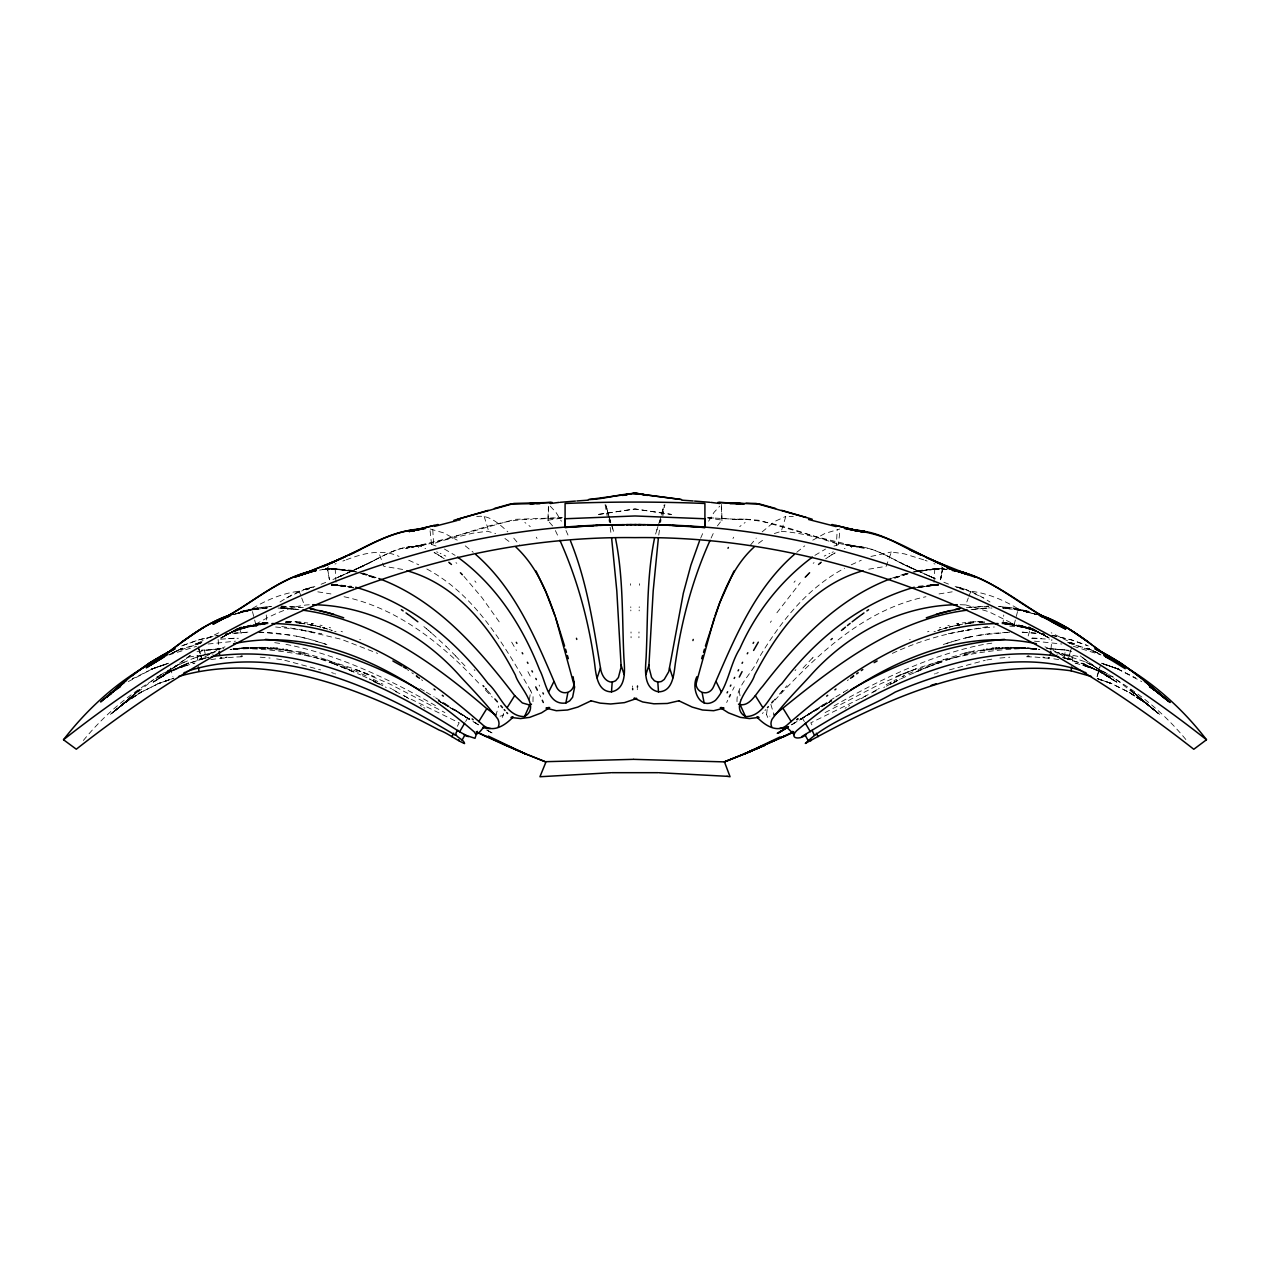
<?xml version="1.0" encoding="UTF-8"?>
<svg xmlns="http://www.w3.org/2000/svg" width="1270" height="1270" viewBox="0 0 1270 1270"><rect width="100%" height="100%" fill="white"/><g stroke="black" fill="none" stroke-linecap="round" stroke-linejoin="round"><path stroke-width="0.75" stroke-dasharray="5 3.75" d="M638.969 633.079L638.985 631.952M638.921 637.762L638.937 636.572M639.159 610.87L639.175 610.029M264.985 623.919L255.794 624.459L251.762 608.901C266.668 599.757 284.274 592.407 301.974 590.947M639.207 607.6L639.223 606.806M639.524 585.264L639.556 583.755M552.609 525.923L547.894 520.51L548.418 506.397M548.037 520.843L548.672 507.063M637.302 689.689L637.365 688.467M833.93 546.052L836.343 545.497L837.216 529.749L839.74 529.019M934.006 582.39L934.831 568.547M436.07 546.052L431.562 544.37L441.547 540.829L472.361 533.289L487.331 531.225L495.649 533.527M1001.792 623.713L1003.014 623.792L1003.744 614.997M1050.957 649.335L1051.878 639.477M836.343 545.497L838.454 544.497L839.899 530.749M1072.261 661.178L1072.928 655.399L1060.212 654.193M658.749 535.099L659.844 527.367M529.368 699.643L530.765 690.832C503.523 644.287 475.012 594.058 425.386 568.23M660.591 522.557L660.971 520.255M940.689 578.866L941.26 575.659M662.781 516.223L664.908 504.619M940.53 579.787L942.8 567.896L941.181 566.737M661.956 514.556L664.131 504.92M942.8 567.896L940.483 579.549L942.673 568.103L915.368 570.897M1005.014 623.919L1014.206 624.459L1018.238 608.901C1003.348 599.773 985.726 592.407 968.026 590.947M1064.054 657.542L1065.562 650.161L1072.975 651.732M661.749 514.175L663.639 506.714L661.654 513.985M500.11 716.201L502.952 715.439L503.714 712.692M532.987 701.691L533.067 696.309L530.765 690.832M1097.153 676.338L1099.709 667.607M655.606 534.083L661.194 515.922M1070.515 651.113L1068.324 658.733L1065.244 658.257M1071.801 646.763L1068.324 658.733L1053.068 650.367M495.697 715.978L498.65 706.025M659.273 522.319L660.67 517.62M1028.176 635.921L1030.303 628.809M1097.121 676.545L1100.646 664.702M774.351 533.527L781.304 531.32L785.812 516.398L793.306 516.604M656.812 529.987L657.955 526.51M923.703 559.816L904.43 553.863L891.397 552.005L886.19 566.293L867.346 569.436M960.136 604.711L965.708 604.917L968.312 597.948M968.962 596.217L970.915 590.994M659.479 522.51L660.971 519.239M700.627 538.226L704.009 530.495M502.253 717.455L503.571 714.359M767.159 709.501L766.54 714.661L769.89 716.201M711.089 538.083L714.613 530.59M726.662 702.5L727.726 700.262M732.631 690.197L734.266 686.895M255.715 624.253C272.177 614.712 290.56 605.774 309.864 604.711M457.359 726.281L459.184 722.82L393.954 690.785M708.612 521.224L714.01 512.381L719.772 506.143M732.981 538.512L733.711 537.194M717.391 525.923L721.852 520.081L707.819 518.033M737.013 701.691C736.171 685.181 752.856 673.084 758.587 658.543C779.939 622.57 806.926 588.073 844.613 568.23M465.645 721.535L467.662 718.121L438.214 700.532L470.535 720.106M770.414 622.395L771.334 620.998M776.891 612.791L800.338 582.66M750.491 545.084L756.253 538.115M83.36 740.489C103.076 716.264 127.175 695.563 154.051 679.625M795.179 580.961L794.02 582.374M762.397 713.518L763.254 712.533M764.953 710.581L765.794 709.597M774.271 699.913L775.129 698.96M779.351 694.182L786.956 685.657M781.891 691.324L782.733 690.372M795.036 670.623L795.893 669.671M803.005 668.068L812.308 658.13M812.292 658.146L813.149 657.225M774.795 700.262C816.515 655.209 863.6 609.6 925.957 596.725M548.005 520.208L562.181 518.033M762.127 531.908L774.668 521.478L785.812 516.398M1018.238 608.901L1001.522 607.806M139.478 689.8L121.872 704.945L153.892 679.26M134.699 694.198L118.745 707.581L139.843 689.531M739.743 526.637L741.061 525.526M137.858 691.213L116.888 709.136L134.414 694.468M122.19 704.691L136.414 692.579L120.428 706.152M118.459 707.819L136.096 692.88M796.766 552.291L804.736 545.862M111.696 713.343L133.096 695.706M132.826 695.96L114.014 711.502L130.08 698.436M115.697 710.12L131.62 697.055L117.157 708.898M114.014 711.502L131.318 697.341M112.712 712.549L128.588 699.738L111.49 713.518L129.905 698.595M110.379 714.375L127.365 700.77L123.428 703.707L141.478 691.975L140.652 692.467L159.29 683.165L140.78 692.388L123.571 703.612L141.637 691.88L124.428 703.04L127.571 700.595L112.935 712.375L128.81 699.548M111.49 713.518L127.365 700.77M186.626 658.304L189.802 655.812M190.484 655.288L153.464 681.99L174.434 669.052L155.797 680.529L169.799 671.719L186.722 663.765L155.702 678.593M758.46 543.322L765.08 538.464M185.547 659.146L155.384 680.799L174.022 669.306L153.067 682.228M744.156 523.208L745.141 522.494M813.197 563.308L814.038 562.673M847.36 680.561L848.423 679.767M825.675 558.848L829.374 556.308M814.896 555.355L825.579 549.037M800.417 719.487L831.787 700.532L800.322 719.36L824.992 703.532M128.254 681.593L152.686 668.782M829.374 556.323L831.548 554.942M800.322 719.296L834.263 697.833M812.784 540.163L824.897 533.479L837.216 529.749M800.275 719.455L814.689 710.359L799.83 719.741M280.035 601.996C290.671 595.027 302.339 589.137 314.881 586.597M793.893 723.376L797.02 721.439M791.528 724.884L796.528 721.836L791.702 724.71M845.137 708.231L846.28 707.533M156.702 677.212L158.115 676.354M286.607 597.916L304.498 589.423L312.118 587.169M848.55 706.152L849.693 705.453M831.929 554.72C830.231 555.673 839.549 550.402 832.66 554.292M835.819 696.897L843.709 692.182M799.465 720.106L831.263 700.929L818.372 708.485M159.814 675.354L175.085 666.306L193.627 658.225M157.004 676.973L184.356 661.924M133.81 678.037L132.429 678.847L153.527 668.306L152.162 668.988L166.259 664.067M233.49 630.777L237.649 628.332M843.582 692.229L849.963 688.499M826.484 703.723L830.548 701.357M861.203 698.627L863.521 697.293M225.441 635.444L229.425 633.143L224.742 635.825L234.505 630.539M864.679 696.627L865.838 695.96M224.107 636.254L220.853 638.032L223.456 636.572M226.695 634.746L221.536 637.651L226.219 635.079M872.839 691.975L877.522 689.372M834.025 705.898C878.538 680.355 925.417 657.669 975.662 646.065M221.917 637.461L234.934 630.253L231.219 632.158M220.853 638.032L227.108 634.587M878.396 688.88L879.237 688.403M171.672 670.687L167.259 673.021L188.531 662.908L169.418 671.925L186.325 663.924L184.229 664.75L204.756 658.257M238.744 628.253L241.332 626.84M236.125 629.666L240.998 627.015M230.965 632.46L235.633 629.936M824.214 556.101L825.944 555.181M883.761 687.483L884.65 686.991M825.087 712.581L881.126 683.53L915.845 668.941L895.715 676.704C939.768 658.336 987.33 648.16 1035.113 648.446M886.174 684.657L896.683 679.291M794.988 722.424L793.94 722.963M886.412 686.149L892.477 682.895M890.715 683.8L891.603 683.339M890.524 682.403L891.397 681.942M328.819 566.737L327.215 567.833L329.517 580.168M893.35 682.45L895.112 681.561M374.745 560.133L358.743 567.992C377.444 560.086 394.986 546.068 416.179 546.481M893.35 682.53L907.526 675.703M893.461 682.482L896.985 680.72L895.985 681.117M364.458 565.166L354.314 570.008C376.158 561.022 396.573 544.306 421.481 546.306L408.13 547.005L425.132 544.528L405.717 548.402L419.306 545.481M899.509 679.386L900.414 678.942M172.196 653.034L182.578 648.208L172.387 652.907M851.233 564.817L861.282 560.229M909.542 639.778L910.241 639.445M368.84 563.039L353.314 570.452L327.485 568.182L329.47 579.787M169.132 654.574L181.166 648.859L177.689 650.224L200.358 643.239M903.78 675.894L902.002 676.735L915.432 670.639M172.307 652.891L202.374 642.493M876.046 690.785L810.816 722.82L812.641 726.281M216.932 650.367L201.66 658.654L204.438 658.336M358.902 567.801L340.328 576.262M828.993 553.704L829.866 553.307M892.365 653.383C924.354 638.365 959.104 629.412 994.362 626.999M347.996 572.833L353.409 570.357M341.884 575.548L336.613 577.913L345.313 574.024M343.646 574.754L363.474 565.626L353.314 570.452L354.632 570.897M332.93 579.533L341.709 575.628L336.439 577.913M227.87 633.936L248.38 626.443L264.351 623.824L248.38 626.443L232.902 631.269L258.699 624.491L239.554 629.031L228.235 633.635M909.368 674.894L929.322 666.464M227.965 633.857L236.188 630.222M219.567 649.16L220.916 648.573M916.527 671.56L918.369 670.782M914.765 672.481L923.83 668.496M224.679 635.317L243.03 627.682L231.521 632.301M918.178 669.465L943.277 659.781M919.258 670.401L921.083 669.623M222.266 647.986L225.028 646.827M890.476 684.26L895.54 682.133M234.061 631.428L242.411 627.936L238.951 629.253L257.619 624.586L238.951 629.253M921.067 669.623L922.004 669.242M832.072 552.371L833.39 551.863M923.814 668.496L940.641 662.003M321.088 584.264L326.136 582.231M183.134 645.319L198.612 639.858L218.281 635.254M335.026 564.055L336.09 563.626M181.737 645.906L198.898 639.81L218.043 635.333M218.789 632.778L197.199 643.414L200.136 643.033M895.032 578.04L908.526 573.58M894.096 577.898L908.32 573.167M894.763 577.739L907.717 573.421M932.101 665.194L933.021 664.845M892.445 578.025L906.939 573.103M927.544 631.825L928.91 631.301M929.354 666.448L949.23 659.257M185.357 665.813L167.64 672.83L184.594 664.623L205.756 658.019M177.895 668.417L179.753 667.734M168.973 654.939L196.612 646.287M342.868 561.054L344.916 560.308M309.642 588.645L306.435 589.82L310.086 588.645M934.482 673.973L935.418 673.624M933.958 631.825L935.339 631.333M936.768 663.639L942.991 661.384M936.403 673.275L938.324 672.576M346.297 559.816C363.093 553.307 381.778 548.561 399.066 556.435M180.372 667.512L183.483 666.433M894.794 577.993L910.066 573.072M169.259 679.815L158.464 683.577L173.911 678.18L157.861 683.752L172.784 678.577M193.484 658.273L212.757 652.542L210.296 653.145M943.277 659.781L964.375 653.161M168.672 663.21L151.432 669.147L165.91 664.146M151.432 669.147L167.561 663.591L151.003 669.147M897.334 576.739L898.303 576.405M870.934 556.435L891.397 552.005M943.308 644.477L957.072 640.175M184.721 666.02L194.945 663.035M236.522 629.301L251.317 625.078L268.351 622.522L263.462 622.998M938.038 630.412L940.784 629.523M949.277 659.225L955.548 657.193M240.062 628.158L259.699 623.538M946.785 643.318L962.835 638.619M949.373 669.893L985.234 660.289M186.611 665.417L187.277 665.21M937.752 630.491L947.722 627.475M203.041 655.114L198.326 656.59L205.422 654.431M311.706 587.264L304.07 589.597L313.531 587.169M236.569 613.553L255.953 608.87L268.478 607.806M955.596 657.177L980.329 650.97M236.696 613.426L245.38 610.87L267.462 607.885L263.7 607.981M232.331 631.428L251 625.999L247.825 626.523L265.001 624.094M939.387 627.824L940.768 627.428M237.109 613.585L255.953 608.87L233.22 614.442M232.807 614.696L248.539 610.298L243.38 611.14L264.763 608.187M943.245 628.761L946.912 627.729M192.929 663.543L194.199 663.194M964.136 654.352L965.692 653.939M206.613 654.098L209.677 653.288M447.977 538.305L514.906 519.335L561.213 517.716M232.87 614.712L254.603 608.997L251.762 608.901M239.554 629.031L251.587 625.888L265.716 624.03M918.559 587.153L914.606 588.2L935.72 584.946L931.291 584.994L938.403 584.978M965.708 653.939L967.264 653.526M949.087 627.126L952.532 626.269M964.39 653.161L965.93 652.764M442.865 539.639L412.623 546.925L426.18 544.338L418.56 545.592M243.284 627.11L251.508 625.03M948.96 627.174L954.23 625.888M967.661 637.445L973.471 636.175M197.025 651.732L223.79 648.351M965.946 652.764L969.058 652.002M918.035 587.534L938.657 584.819L919.321 586.867M968.819 653.129L971.137 652.574M188.611 657.019L209.788 654.193M917.321 571.389L933.037 569.135L945.34 569.246M213.36 652.399L215.217 651.97M947.849 625.602L949.277 625.284M969.074 652.002L997.68 647.764M844.344 548.561L845.026 548.402M411.575 547.148C452.533 541.48 490.696 519.319 532.146 519.271M203.93 658.4L200.247 659.193L209.042 657.209L199.914 659.225L205.677 658.019M967.867 637.35L989.6 633.571L1011.412 632.095M917.718 587.2L918.258 587.089M195.469 643.89L200.93 642.715M912.94 572.087L936.562 569.055L913.797 571.913M918.226 586.295L937.784 584.184M962.485 624.269L954.103 625.904L962.692 624.221M956.119 625.507L959.723 624.761M972.995 651.145L974.566 650.827M959.39 624.808L957.199 625.253L960.755 624.554M957.326 625.205L958.691 624.935M978.456 645.477L984.044 644.382M201.231 642.541L194.262 643.922L201.724 642.461M948.261 633.714L988.235 626.491M916.162 571.309L931.91 569.182L947.769 569.452L940.705 568.404L946.499 569.436M939.054 593.931L952.182 591.836M319.627 570.119L329.295 568.404L322.231 569.452L338.09 569.182L353.838 571.309M956.421 623.872L958.58 623.506L957.135 623.745M958.771 631.682L968.883 629.904M257.365 623.951L261.239 623.332L255.46 624.253L268.335 622.522L261.858 623.237L266.176 622.713L261.858 623.237L263.985 622.967M980.265 650.986L999.077 648.51L1017.984 647.922L999.077 648.51M986.853 659.971L993.362 658.908M978.551 635.175L1011.095 632.063M932.418 585.057L919.353 587.042L938.34 584.867L934.958 584.914M986.838 643.906L995.299 642.668M973.503 622.792L965.121 623.84L971.709 622.967L969.661 623.205M983.631 650.113L985.202 649.875M208.153 644.017L235.522 641.159M210.756 659.654L216.17 658.844M964.867 623.872L965.549 623.76M420.338 545.322L408.876 546.91L416.877 546.465M983.282 649.319L984.075 649.208M985.996 649.748L987.552 649.526M965.232 623.824L968.137 623.411L965.438 623.792M259.921 623.506L262.89 623.11M966.914 623.554L968.978 623.284L967.613 623.475M972.693 609.536L988.965 607.806M962.184 622.983L965.803 622.538M264.589 622.856L265.636 622.776M986.488 649.97L1011.38 647.922L1037.257 649.16L1014.857 647.89M966.375 607.695L989.139 606.203M986.457 648.875L987.25 648.779M225.266 634.127L230.838 633.428M938.816 584.819L926.957 585.597M967.994 623.427L970.883 623.062M851.329 547.37L851.646 547.338M225.615 634.047L247.872 632.158M219.615 658.416L235.013 657.05M233.077 648.938L242.983 647.954M476.694 516.604C489.109 514.255 499.554 524.161 507.873 531.908M928.195 585.438L933.958 584.946L932.847 585.025M598.424 514.429L635.222 508.984L671.576 514.429M971.058 609.632L989.663 607.838M598.932 514.366L634.778 508.984L671.068 514.366M234.728 648.748L238.046 648.399M235.553 648.653L236.379 648.573M220.647 639.191L237.712 637.984M237.188 648.478L242.157 648.017M232.743 649.16L252.301 647.89L271.272 648.541L252.016 647.922L232.791 649.16L264.954 648.129M234.998 648.906L238.188 648.589L235.807 648.827M969.153 607.282L988.663 606.139M991.251 648.319L994.474 648.017M232.712 633.238L247.555 632.206M992.854 648.16L992.06 648.24L993.664 648.081M999.919 658.05L1009.825 657.193M781.304 531.32C800.64 532.733 820.579 537.781 838.454 544.497M266.208 622.713L267.256 622.617M967.978 622.316L971.613 621.998L970.169 622.109M238.855 648.319L239.697 648.24M930.323 585.216L931.18 585.153M996.188 648.525L999.347 648.271L996.982 648.462M235.982 648.827L242.411 648.319M220.059 648.668L201.406 650.272L221.266 648.684M981.996 608.298L991.965 608.028M930.704 585.184L933.259 584.994M238.982 648.525L242.173 648.271M931.164 585.153L932.005 585.089M995.267 647.954L996.886 647.827M243.11 626.666L260.191 626.237M242.967 647.954L250.365 647.51M240.586 648.399L241.379 648.335M271.002 606.473L256.524 608.012L240.316 611.521L257.032 607.885L271.494 606.393M243.792 647.89L245.459 647.779M562.404 517.636L535.622 519.192M265.97 623.856L268.208 623.713M930.148 585.311L936.498 584.914M976.011 621.728L972.36 621.951L984.091 621.538M244.554 648.113L243.761 648.176L248.523 647.922M999.299 647.668L998.49 647.716L1000.109 647.621M1001.712 648.113L1002.49 648.065M242.38 648.319L248.825 648.002M228.251 638.572L238.411 638.27M982.662 622.157L979.075 622.332L984.028 622.094M247.92 647.621L248.73 647.589M246.142 648.033L247.745 647.954M980.519 622.252L984.615 622.078L981.805 622.189M980.599 622.252L981.281 622.205M324.66 569.246L336.963 569.135L352.679 571.389M933.815 584.962L935.434 584.883M212.106 654.066L213.265 654.018M1005.649 647.906L1008.809 647.811M1001.728 647.525L1004.141 647.43M251.19 647.478L252.825 647.414M265.684 607.965L266.716 607.933M978.202 621.633L981.138 621.554M245.872 648.097L255.143 647.89M236.728 656.955L243.475 656.749M1006.586 647.367L1004.967 647.414L1009.015 647.335M325.406 569.15L339.582 569.135L325.406 569.15L332.93 568.976M931.91 569.182L939.641 568.976M251.698 647.827L250.111 647.859L253.286 647.779M1004.967 647.414L1005.761 647.382M937.069 568.976L930.418 569.135L944.594 569.15M1009.809 626.237L1026.89 626.666M744.236 519.16L734.377 519.192M1007.396 647.351L1008.205 647.335M745.585 519.128L759.111 520.319L815.769 536.639L864.283 548.402L844.868 544.528L858.425 547.148M937.054 584.867L937.911 584.851M1011.968 647.764L1015.143 647.764L1012.761 647.764M1009.825 647.319L1011.46 647.319M331.66 584.867L350.679 586.867M332.629 585.025L339.852 585.311L333.502 584.914M258.54 647.319L260.175 647.319M286.655 621.538L297.64 621.951L293.259 621.697M257.238 647.764L254.857 647.764L258.032 647.764M331.597 584.978L338.709 584.994L334.28 584.946L355.394 588.2L347.059 586.375L351.441 587.153M332.089 584.851L335.47 584.93L333.343 584.867M1031.589 638.27L1049.353 639.191M331.184 584.819L342.202 585.486L334.407 584.867L339.677 585.216L338.407 585.105M278.035 608.028L297.672 609.425L282.734 607.6L297.307 609.536M234.887 648.446C282.67 648.16 330.232 658.336 374.285 676.704L354.155 668.941L388.874 683.53L444.913 712.581M332.93 584.867L331.343 584.819L350.647 587.042L337.582 585.057M260.985 647.335L263.414 647.367M258.62 647.922L289.735 650.986M280.86 606.203L303.625 607.695M281.337 606.139L300.847 607.282M261.795 647.335L262.604 647.351M1016.714 647.779L1019.889 647.859L1018.302 647.827M1006.3 607.981L1002.49 607.901L1024.62 610.87L1033.304 613.426M288.861 621.554L291.068 621.617M331.867 584.835L335.47 584.93M1024.176 648.113L1017.762 647.906L1037.209 649.16M261.985 647.827L264.351 647.906M265.033 647.414L264.239 647.382L268.272 647.525M330.359 568.976L338.09 569.182M258.588 632.095L274.971 632.984L296.799 636.191M258.905 632.063L291.449 635.175M1026.525 656.749L1033.272 656.955M1003.284 607.933L1004.316 607.965M1019.096 647.843L1019.889 647.859M288.02 622.173L290.925 622.332L285.385 622.078L289.481 622.252M286.655 622.125L288.274 622.189L285.496 622.078L288.195 622.189M1017.175 647.414L1018.81 647.478M1021.175 648.002L1027.62 648.319M853.821 546.481C875.014 546.068 892.556 560.086 911.257 567.992L895.255 560.133M1021.477 647.922L1026.239 648.176L1025.43 648.129M1019.635 647.51L1027.017 647.954L1024.557 647.779M1022.255 647.954L1023.858 648.033M1048.734 648.684L1065.562 650.161M1056.735 654.018L1057.894 654.066M1022.128 632.158L1044.384 634.047M1022.445 632.206L1037.288 633.238M280.337 607.838L298.942 609.632M336.185 584.962L337.153 585.025M335.883 584.946L336.312 584.978M1034.478 641.159L1061.847 644.017M281.035 607.806L288.004 608.298M721.074 518.477L742.125 519.557L732.552 519.335C775.716 517.239 815.038 541.083 857.377 546.925L843.82 544.338L861.124 546.91L853.122 546.465M728.917 518.922L707.596 517.636M267.51 648.065L268.287 648.113M269.891 647.621L300.926 652.002M332.216 584.184L351.774 586.295M1032.288 637.984L1041.749 638.572M1022.906 647.668L1023.731 647.716M1034.986 657.05L1050.385 658.416M708.787 517.716L715.534 518.144M260.175 657.193L270.081 658.05M1003.014 623.792L1004.03 623.856M1027.033 648.224L1031.018 648.525M998.506 606.393L1012.968 607.885L1029.779 611.521L1013.476 608.012L998.998 606.473M1027.589 648.319L1034.018 648.827M273.113 647.827L274.733 647.954M1028.621 648.335L1030.224 648.462M1046.21 648.351L1068.594 650.272L1049.941 648.668M1027.017 647.954L1036.923 648.938M275.638 626.999L296.053 629.158L321.739 633.714M272.24 648.399L270.653 648.271L273.812 648.525M1027.843 648.017L1035.272 648.748L1034.447 648.653M277.146 648.16L277.94 648.24L275.526 648.017L278.749 648.319M1032.605 648.668L1031.796 648.589L1035.002 648.906M301.292 622.236L298.387 621.998L302.022 622.316M1010.079 623.506L1001.649 622.522L1014.539 624.253M270.923 648.51L283.512 649.97M418.354 547.338L418.671 547.37M1003.824 622.729L1008.189 623.253M1043.718 657.273L1042.86 657.177L1044.575 657.368M296.497 622.792L304.879 623.84L298.291 622.967L303.085 623.554M340.963 585.343L342.662 585.549M1004.364 622.776L1005.951 622.951M1004.919 622.84L1006.554 623.03L1005.459 622.903M304.197 622.538L307.816 622.983M965.708 604.917L988.774 611.711L1014.285 624.364M1039.162 633.428L1044.734 634.127M317.817 591.836L330.946 593.931M299.117 623.062L304.768 623.824M282.734 648.779L283.543 648.875M1004.284 624.03L1021.62 626.443L1037.098 631.269L1021.62 626.443L1005.649 623.824L1030.446 629.031L1041.765 633.635M274.701 642.668L283.162 643.906M1005.237 608.187L1026.62 611.14L1015.397 608.997L1037.13 614.712M1007.65 623.173L1029.938 628.158M282.448 649.526L284.004 649.748M1004.999 624.094L1022.175 626.523L1012.38 624.586L1031.05 629.253L1027.589 627.936L1035.939 631.428M850.694 545.481L861.87 547.005L848.519 546.306C873.427 544.306 893.842 561.022 915.686 570.008L905.542 565.166M285.925 649.208L287.528 649.43M304.451 623.76L305.133 623.872M1072.928 655.399L1081.389 657.019M1053.83 658.844L1059.244 659.654M284.798 649.875L286.369 650.113M1010.412 623.586L1012.634 623.951M276.638 658.908L283.147 659.971M1012.492 623.903L1010.301 623.538L1033.478 629.301M312.865 623.745L311.42 623.506L313.579 623.872M301.117 629.904L341.297 639.27L377.634 653.383M307.308 624.221L315.897 625.904L307.515 624.269M281.765 626.491L311.229 631.682M309.245 624.554L312.674 625.205L310.61 624.808M310.277 624.761L313.88 625.507M285.956 644.382L291.544 645.477M430.26 529.019L443.738 532.924L457.216 540.163M1068.276 642.461L1075.738 643.922L1068.768 642.541M356.203 571.913L341.249 569.5L357.06 572.087M284.766 660.289L320.627 669.893M1051.719 635.254L1071.388 639.858L1086.866 645.319M289.671 650.97L314.404 657.177M1051.957 635.333L1071.102 639.81L1088.263 645.906M955.119 586.597C967.661 589.137 979.329 595.027 989.965 601.996M1064.323 658.019L1070.086 659.225L1061.006 657.225L1069.753 659.193L1066.07 658.4M351.742 587.089L352.282 587.2M1069.07 642.715L1074.531 643.89M424.974 548.402L425.656 548.561M296.529 636.175L302.133 637.35M1054.783 651.97L1056.64 652.399M320.024 625.126L322.151 625.602M1069.864 643.033L1072.801 643.414L1051.211 632.778M294.338 646.065C344.583 657.669 391.462 680.355 435.975 705.898M300.942 652.002L304.054 652.764M298.863 652.574L301.18 653.129M1045.321 635.317L1030.446 629.031L1011.301 624.491L1033.812 630.222L1042.035 633.857M956.469 587.169L960.993 588.248M317.468 626.269L320.913 627.126M315.77 625.888L321.04 627.174M301.863 637.334L307.642 638.746L302.339 637.445M1036.78 614.442L1014.047 608.87L1033.431 613.553M1073.388 646.287L1101.026 654.939M1018.492 625.03L1026.716 627.11M1059.704 653.145L1057.243 652.542L1085.802 661.987L1110.186 675.354M348.456 586.676L351.965 587.534M1018.889 625.142L1026.97 627.174L1018.746 625.094M344.043 596.725C398.875 608.394 443.484 645.001 480.647 685.197M304.07 652.764L326.723 659.781M302.736 653.526L304.308 653.939M1061.561 653.606L1064.609 654.431M957.882 587.169L965.502 589.423L983.393 597.916M1075.055 663.035L1085.898 666.226L1084.643 665.813M402.653 569.436L383.81 566.293L378.603 552.005M304.292 653.939L305.864 654.352M1062.165 653.764L1063.371 654.098M1031.05 629.253L1019 625.999L1037.669 631.428M322.278 627.475L326.406 628.65L323.786 627.904M307.435 638.635L326.882 644.573M1075.801 663.194L1077.071 663.543M323.088 627.729L332.248 630.491M1037.193 614.696L1021.461 610.298L1032.891 613.585M362.283 573.421L375.237 577.739M329.232 627.428L330.613 627.824M361.68 573.167L375.904 577.898M326.755 628.761L323.723 627.888L326.469 628.682M361.474 573.58L374.967 578.04M359.934 573.072L375.206 577.993M312.722 640.064L326.692 644.477M958.294 587.264L965.93 589.597M363.061 573.103L377.555 578.025M1069.642 643.239L1092.311 650.224L1088.834 648.859L1100.868 654.574M1067.625 642.493L1097.693 652.891M1071.674 656.59L1066.99 655.13M1064.244 658.019L1085.406 664.623L1102.36 672.83L1083.278 663.765L1114.298 678.593M1082.723 665.21L1083.993 665.607M1065.562 658.336L1085.771 664.75L1081.468 662.908L1102.741 673.021L1083.675 663.924L1100.582 671.925L1095.978 669.306L1114.615 680.799L1084.453 659.146M959.914 588.645L963.565 589.82L960.358 588.645M329.216 629.523L331.962 630.412M314.452 657.193L320.723 659.225M1085.278 666.02L1100.058 671.624L1116.536 681.99L1095.565 669.052L1114.203 680.529L1097.931 670.449L1111.79 678.974L1079.516 655.288M1118.997 669.147L1102.503 663.559L1118.568 669.147L1104.09 664.146M1087.755 666.861L1086.517 666.433L1089.628 667.512M320.77 659.257L333.232 663.639M1101.328 663.21L1118.568 669.147M372.666 576.739L368.792 575.373M1097.216 678.577L1112.139 683.752L1096.089 678.18L1111.393 683.53L1129.221 692.388L1146.429 703.612L1128.363 691.88L1145.572 703.04L1142.428 700.595L1158.303 713.343M1103.741 664.067L1117.838 668.988L1116.473 668.306L1135.809 677.974M1100.741 679.815L1111.536 683.577L1110.71 683.165L1129.347 692.467L1128.522 691.975L1146.572 703.707L1142.635 700.77L1159.621 714.375M326.723 659.781L351.822 669.465M334.661 631.333L336.042 631.825M331.676 672.576L333.597 673.275M925.084 560.308L927.132 561.054M1090.247 667.734L1092.105 668.417M329.359 662.003L332.486 663.162M334.581 673.624L335.518 673.973M332.47 663.146L346.186 668.496M341.09 631.301L342.455 631.825M333.28 663.654L360.632 674.894M436.61 551.863L437.928 552.371M336.979 664.845L337.899 665.194M1030.446 629.031L1026.97 627.682L1038.479 632.301M339.741 665.909L340.677 666.29M933.91 563.626L934.974 564.055M340.677 666.464L355.235 672.481M943.864 582.231L948.912 584.264M1044.972 646.827L1047.734 647.986M346.17 668.496L348.933 669.623M374.459 682.133L379.524 684.26M348.917 669.623L350.742 670.401M351.631 670.782L353.473 671.56M353.631 670.242L367.998 676.735M933.561 577.913L928.291 575.628L937.069 579.533M408.718 560.229L418.767 564.817M1049.083 648.573L1050.433 649.16M929.672 576.262L911.098 567.801L915.21 569.722M924.687 574.024L933.386 577.913L928.116 575.548M1033.812 630.222L1042.13 633.936M926.354 574.754L901.16 563.039M440.134 553.307L441.007 553.704M916.591 570.357L922.004 572.833M1097.613 652.907L1087.422 648.208L1097.804 653.034M362.442 675.703L369.602 679.053M1085.644 661.924L1112.996 676.973M444.421 549.037L455.104 555.355M359.759 639.445L360.458 639.778M369.586 678.942L370.491 679.386M369.475 678.99L376.65 682.53M373.316 679.291L382.969 684.212M1117.314 668.782L1141.746 681.593M374.015 681.117L373.126 680.672L376.539 682.482M374.888 681.561L376.65 682.45M1038.781 632.158L1035.066 630.253L1048.083 637.461M476.059 722.963L475.012 722.424M377.523 682.895L379.285 683.8M444.055 555.181L445.786 556.101M378.349 683.435L383.619 686.149M437.356 554.292L434.102 552.498L440.626 556.323M385.35 686.991L386.239 687.483M1029.002 627.015L1033.875 629.666M1035.494 630.539L1045.258 635.825L1040.59 633.301L1044.559 635.444M1034.367 629.936L1039.035 632.46M1045.893 636.254L1049.147 638.032L1046.543 636.572M1028.668 626.84L1031.256 628.253M1043.781 635.079L1048.464 637.651L1043.305 634.746M389.89 687.927L391.604 688.88M1042.892 634.587L1049.147 638.032M392.478 689.372L397.161 691.975M404.162 695.96L405.32 696.627M406.479 697.293L408.797 698.627M439.452 701.357L451.628 708.485M438.737 700.929L443.516 703.723M420.037 688.499L426.418 692.229M1032.351 628.332L1036.51 630.777M437.721 554.514L438.817 555.165M478.298 724.71L473.472 721.836L478.472 724.884M487.759 730.377L492.728 733.33M426.291 692.182L434.181 696.897M420.306 705.453L421.45 706.152M1111.885 676.354L1113.298 677.212M454.215 709.311L469.773 719.36L467.662 718.121M423.72 707.533L424.863 708.231M486.791 729.98L491.776 733.044L487.077 730.139M435.61 697.786L445.008 703.532M472.98 721.439L476.107 723.376M1098.328 670.687L1116.933 682.228M1115.949 679.625C1142.825 695.563 1166.924 716.264 1186.64 740.489M444.881 703.485L469.678 719.296M469.725 719.455L455.311 710.359L470.17 719.741M524.859 522.494L525.843 523.208M440.626 556.308L444.325 558.848M440.642 556.323L441.738 557.054M504.92 538.464L511.54 543.322M407.178 669.528L408.718 670.592M411.813 672.735L413.369 673.83M1116.108 679.26L1148.128 704.945L1130.522 689.8M421.576 679.767L422.64 680.561M455.962 562.673L456.803 563.308M465.264 545.862L473.234 552.291M1080.198 655.812L1083.373 658.304M1157.287 712.549L1158.51 713.518L1140.095 698.595M1142.635 700.77L1158.51 713.518M1137.174 695.96L1157.065 712.375L1141.19 699.548M528.939 525.526L530.257 526.637M1152.842 708.898L1138.38 697.055L1154.303 710.12L1136.904 695.706M1138.682 697.341L1155.986 711.502M423.862 626.586L426.561 628.809M550.227 506.143L555.99 512.381L561.388 521.224M1130.157 689.531L1151.255 707.581L1135.301 694.198M1135.586 694.468L1153.112 709.136L1132.141 691.213M426.529 628.793L428.546 630.476M1133.904 692.88L1151.541 707.819M1147.81 704.691L1133.586 692.579L1149.572 706.152M428.53 630.46L430.53 632.174M430.514 632.158L431.848 633.317M432.483 633.873L446.119 646.414M446.103 646.398L455.612 655.939M485.489 690.15L492.284 697.198M455.597 655.923L466.995 668.068M463.994 576.437L482.203 597.932L499.586 622.395M474.107 669.671L474.964 670.623M487.251 690.356L490.649 694.182M513.747 538.115L519.509 545.084M475.98 582.374L474.821 580.961M802.338 718.121L804.354 721.535M511.683 642.144L516.398 650.431M536.289 537.194L537.019 538.512M527.907 671.624L530.717 677.037M555.387 530.59L558.911 538.083M609.028 519.239L610.521 522.51M539.131 685.07L539.671 686.165M539.559 694.642L540.655 696.897M565.991 530.495L569.373 538.226M766.429 714.359L767.747 717.455M299.085 590.994L301.038 596.217M301.688 597.948L304.292 604.917M612.045 526.51L614.394 534.083M608.917 516.811L610.568 521.986M608.806 515.922L613.188 529.987M484.188 516.398L488.696 531.32M239.697 628.809L241.824 635.921M198.326 647.128L201.724 658.543L198.406 647.24M170.355 668.083L172.879 676.545M770.858 704.374L774.303 715.978M609.822 519.859L610.727 522.922L605.869 504.92M198.199 646.763L201.676 658.733L198.263 646.875M606.361 506.714L608.251 514.175M607.33 510.905L608.044 514.556M204.438 650.161L205.946 657.542M605.091 504.619L607.219 516.223M609.028 520.255L609.409 522.557M739.235 690.832L740.632 699.643M610.156 527.367L611.251 535.099M197.072 655.399L197.739 661.178M430.101 530.749L431.546 544.497M218.123 639.477L219.043 649.335M266.255 614.997L266.986 623.792M335.169 568.547L335.994 582.39M432.784 529.749L433.657 545.497M632.492 685.959L632.571 687.229M721.328 507.063L721.963 520.843M721.535 504.428L721.995 520.208M630.444 583.755L630.476 585.264M630.777 606.806L630.793 607.6M630.825 610.029L630.841 610.87M631.063 636.572L631.079 637.762M631.015 631.952L631.031 633.079M237.284 629.983L233.95 631.412L237.299 629.968M944.277 628.444L946.277 627.888L944.277 628.444M246.65 626.269L243.03 627.174L251.111 625.142L246.65 626.269M968.137 637.334L962.358 638.746L968.137 637.334M203.914 658.178L198.39 659.273L204.041 658.162M850.376 547.497L850.376 547.497M221.123 657.892L220.266 658.003L221.98 657.781L221.139 657.892M231.473 649.303L230.203 649.462L231.473 649.303M226.298 657.273L225.425 657.368L227.139 657.177L226.298 657.273M234.204 648.986L233.41 649.065L234.22 648.986M932.18 585.057L930.529 585.2L932.323 585.041M241.665 656.13L240.808 656.161L242.522 656.098L241.681 656.13M1028.335 656.13L1027.478 656.098L1029.176 656.161L1028.335 656.13M337.328 569.198L333.438 569.055L354.695 571.611L337.328 569.198M1036.59 649.065L1035.796 648.986L1036.59 649.065M1039.733 649.446L1038.527 649.303L1039.797 649.462M1048.877 657.892L1048.02 657.781L1049.734 658.003L1048.877 657.892M419.624 547.497L419.624 547.497M1071.61 659.273L1065.959 658.162L1071.61 659.273M1036.018 631.38L1032.7 629.968L1036.05 631.412"/><path stroke-width="1.5" d="M710.12 540.258C692.896 578.517 681.895 619.188 675.783 660.622C673.846 671.449 674.195 691.626 658.495 691.848C642.969 688.753 645.382 669.1 646.112 657.606C647.986 617.887 646.509 577.596 654.479 538.464M573.897 681.276C575.612 693.261 560.387 697.484 555.99 685.895C535.765 638.794 515.429 589.169 475.869 554.609M699.5 540.957L690.896 565.166L683.339 593.201L668.75 671.655L664.258 679.418L661.384 681.514L657.812 682.165L654.399 680.783L651.589 677.529L648.843 666.845L653.193 590.899L658.4 537.829M637.429 687.229L637.508 685.959M559.88 540.258C577.04 578.517 588.185 619.173 594.217 660.622C595.852 671.243 595.963 691.737 611.505 691.848L612.188 682.165L615.601 680.783L618.411 677.529L621.157 666.845L616.807 590.899L611.6 537.829M1058.704 656.717L1050.417 655.241L1050.782 651.304M757.047 717.185C764.778 725.313 777.986 734.314 788.241 723.979C847.185 672.735 916.829 624.094 998.093 623.57M1091.47 676.513L1071.134 670.814L1071.578 666.956M812.435 557.101C780.764 580.596 755.745 612.632 739.838 648.668C729.599 664.686 728.345 686.276 715.439 700.357C699.992 711.676 690.658 688.832 696.849 676.767M512.953 717.185C505.111 725.392 492.03 734.266 481.759 723.979C422.815 672.735 353.171 624.094 271.907 623.57M457.565 557.101C496.125 584.978 522.494 626.173 539.655 669.973C545.83 681.133 547.545 705.644 565.848 702.993L567.801 693.087M695.944 684.355L714.296 617.823M692.928 640.556L693.229 639.429M701.659 658.685L702.596 655.495M811.197 739.775L810.752 740.902M703.532 652.32L704.469 649.145M705.422 645.986L719.725 602.71L734.028 570.976M645.89 674.513L648.938 665.099M597.17 677.847L600.456 667.893C593.36 624.999 586.899 581.485 570.5 540.957M715.042 615.68C723.836 590.804 734.187 564.975 754.253 546.91M794.131 554.609C754.348 589.264 734.235 639.207 713.708 686.371C709.057 697.706 694.404 692.817 696.103 681.276M590.994 700.85L577.802 707.088L567.515 710.009L556.308 710.708L545.989 708.104L548.656 707.517L549.688 707.596L541.56 712.835L529.701 717.359L520.589 718.566L511 717.439L512.937 717.026M355.679 587.248C409.496 602.583 454.708 639.366 488.029 683.514C499.888 693.642 506.063 716.677 524.494 716.597L529.685 705.04L531.511 704.136M477.282 731.345L475.012 738.314L465.503 735.235M178.53 676.513C267.097 650.7 361.363 688.642 439.071 730.028C447.865 733.219 456.232 740.092 464.566 743.569C463.82 738.219 451.009 736.695 457.946 730.298M727.091 692.848L727.615 691.753M727.996 548.291L728.393 547.465M729.345 696.897L730.44 694.658M730.329 686.165L730.869 685.07M548.624 692.102L553.895 681.561M734.171 678.45L734.711 677.386M739.283 677.037L742.093 671.624M738.092 670.83L738.632 669.782M498.284 726.757C499.586 724.313 498.983 721.297 497.792 718.931C486.426 703.929 473.186 690.293 460.375 676.497C423.132 634.238 369.681 605.298 312.658 604.711M451.866 736.663L453.692 733.203M742.061 663.305L742.617 662.273M747.252 653.78L747.824 652.748M753.602 650.431L758.317 642.144M753.11 643.35L753.681 642.35M468.328 736.679L459.613 731.79L464.645 723.249M478.742 721.614L486.775 708.644C433.642 662.924 373.793 619.839 302.482 610.124M507.206 707.549L514.683 695.611C478.123 647.986 436.689 600.154 378.857 578.517M914.321 587.248C860.504 602.583 815.292 639.366 781.971 683.514C770.112 693.642 763.937 716.677 745.506 716.597C728.821 706.882 751.491 686.594 754.57 675.195C778.034 630.063 811.72 585.105 863.013 570.738M462.089 740.092L464.899 734.981L464.121 734.489M891.143 578.517C837.232 598.789 796.973 641.89 762.556 686.419C756.507 692.61 749.522 708.073 738.489 704.136M1118.473 662.988C1152.858 681.879 1182.64 708.708 1206.5 739.743L1193.784 749.268C1034.907 624.253 840.422 535.003 635 537.623C429.609 534.987 235.188 624.253 76.295 749.205L63.5 739.743C88.979 706.787 120.968 678.18 158.401 659.495M767.493 707.66L768.35 706.676M773.43 700.881L771.731 702.818M805.212 577.294L806.005 576.437M806.402 576.024L807.212 575.183M807.609 574.77L808.403 573.961M808.799 573.564L809.609 572.738M1081.373 670.766C1020.509 650.542 952.373 667.814 895.207 692.086C866.457 709.358 829.199 720.312 805.307 743.442C885.793 698.929 976.281 657.558 1071.134 670.814M830.961 639.731L832.279 638.54M967.518 610.124C892.302 619.538 832.183 668.179 775.446 714.184M757.063 717.026L759.015 717.391L749.411 718.566L740.299 717.359L728.44 712.835L720.328 707.676L721.344 707.517L724.011 708.104L713.692 710.708L702.485 710.009L692.198 707.088L679.005 700.85M818.515 564.483L819.674 563.499M841.454 630.476L843.471 628.793M107.601 696.198L110.585 693.69M843.439 628.809L845.471 627.142M63.563 739.696C223.123 613.839 418.259 524.431 624.475 524.7M110.347 693.96L107.521 696.293L110.538 693.864M106.759 696.897L124 682.577L100.584 701.913L126.555 680.133L112.506 692.134C131.223 675.1 151.797 659.797 174.736 648.922M820.055 563.197L821.182 562.277M106.632 697.039L110.887 693.579M847.455 625.523L850.138 623.364M107.41 696.452L111.665 693.023M106.982 696.77L111.252 693.356M231.203 614.616C205.549 622.903 184.404 640.191 163.163 656.177M852.154 621.776L856.567 618.379M826.643 696.119L827.691 695.325M834.898 689.832L835.977 689.023M857.123 617.95L859.981 615.839M860.552 615.426L861.695 614.585M850.487 678.275L853.567 676.021M131.127 676.323L149.209 663.162L175.038 648.811M852.567 676.751L853.599 676.005M862.266 614.172L863.981 612.934M805.878 734.631C800.91 739.87 788.384 739.219 796.576 730.79C862.155 675.561 947.515 625.015 1036.415 643.715M856.631 673.83L858.187 672.735M115.935 689.578L114.443 690.626L120.571 686.578M866.854 610.902L868.585 609.711M861.282 670.592L862.822 669.528M203.248 627.475L181.499 642.175M163.639 657.146L146.272 667.782C174.355 649.811 198.691 625.189 231.013 614.68M792.718 731.345L794.194 734.631L786.511 727.011L787.527 727.361L778.224 733.044L788.194 726.932M163.909 656.828L150.257 665.194L167.767 654.526M1050.417 655.241C959.628 645.255 876.078 690.34 801.672 736.679M777.272 733.33L788.495 726.63M223.329 618.331C253.905 602.297 280.464 576.644 315.309 570.293M149.209 663.162L168.402 651.923M851.011 689.737C897.731 662.099 950.262 643.699 1004.522 639.366M225.457 617.458L232.108 613.807L227.52 616.204M874.125 662.638L877.125 660.987M678.99 700.77L667.322 703.469L653.891 703.802L642.699 701.961L634 698.246L636.762 698.468L624.475 702.627L610.632 703.993L600.107 703.12L591.01 700.77M780.113 736.917L745.204 753.57L724.487 761.889L633.651 759.349M775.081 714.375L773.97 714.931M221.536 619.204L225.996 616.998M787.527 727.361L779.685 728.44M793.147 732.139L744.68 753.713L784.542 736.14L744.871 753.713L765.096 745.061M793.718 731.837L783.939 736.536L792.67 732.345M354.727 552.244L335.01 561.276M360.029 549.688L322.77 566.706L334.312 561.546L302.038 574.532L315.976 570.119M220.043 619.95L214.265 622.633L221.139 619.712M342.757 557.8L326.199 565.182L346.107 556.26M183.928 672.814L185.055 672.306M765.302 744.712L745.03 753.681L764.889 745.236M337.614 560.102L297.355 576.215L316.23 570.293M229.87 615.871L216.519 621.601L233.013 613.299L212.963 624.269L228.378 615.775L219.361 620.617C251.19 604.139 278.638 577.929 314.5 570.452M186.23 671.782L187.42 671.274M188.627 670.766C281.019 642.191 377.507 688.276 455.565 735.362M724.44 761.841L745.188 753.586L724.44 761.841L730.059 776.748L727.043 776.303M926.29 617.792L940.419 613.077L959.501 608.679M300.498 575.072L294.354 577.278L315.42 570.214L308.038 572.167L311.896 571.484M565.848 702.993L569.674 700.881L572.611 697.246L574.627 687.038L555.704 617.823M638.223 493.363L632.92 493.252L681.514 499.523M302.038 574.532L315.42 570.214M229.267 615.76L225.679 616.871L229.489 615.775M233.585 643.715C322.897 625.094 409.194 675.783 474.44 732.076C476.202 737.791 481.965 729.107 483.648 727.154C480.155 727.234 488.664 729.059 490.315 728.44M931.212 685.34L936.244 683.784M936.101 614.474L950.341 610.568M488.188 510.365L457.819 519.192M434.657 526.351L457.105 520.525M524.494 716.597C541.179 706.882 518.509 686.594 515.429 675.195C491.966 630.063 458.279 585.105 406.987 570.738M494.427 508.46L510.064 504.111L540.194 503.476L536.559 503.555M453.898 520.271L513.953 503.444L550.974 502.444M438.023 524.494L409.146 531.431L418.274 529.574C393.176 530.574 371.538 544.37 349.456 554.815C372.92 542.623 396.827 529.939 423.815 528.653L409.131 531.527M434.181 525.462L409.242 531.4M458.549 520.176L459.994 519.843M316.214 570.325L303.609 573.214L316.198 570.547M550.243 503.523L559.07 502.396M211.296 656.717C300.53 642.604 386.382 685.308 459.613 731.79M631.111 493.617L622.586 495.411L631.238 493.601M955.135 609.552L959.929 608.663M529.685 705.04L522.351 702.945L514.683 695.611M680.355 499.412L642.525 494.379L647.414 495.411C627.888 489.998 608.282 499.459 588.486 499.523M423.815 528.653L414.909 530.13L425.625 528.447M627.475 494.379L589.645 499.412M611.505 691.848C627.031 688.753 624.618 669.1 623.887 657.606C622.014 617.887 623.491 577.596 615.521 538.464M560.213 502.301L575.405 501.078M576.897 500.967L588.121 500.174M583.105 526.225L565.086 527.526L565.086 518.763L635 515.969L704.913 518.763L704.913 527.526L690.499 526.447M552.101 502.38L530.923 503.523M414.353 530.701L405.447 531.289L414.004 530.812M586.724 526.002L593.963 525.621M535.051 503.333L529.78 503.587L534.051 503.428M597.583 525.447L565.086 527.415L565.086 503.476C611.632 501.602 658.368 501.618 704.913 503.476L704.913 527.526L668.798 525.304M595.678 525.51L619.347 524.764M612.188 682.165C605.028 682.101 601.234 674.1 600.456 667.893M600.043 525.32L622.983 524.716M611.886 772.684L658.114 772.684M633.428 759.349L546.084 761.683L539.94 776.748L610.949 772.716M631.841 493.379L637.032 493.252M719.026 502.444L759.936 504.111L775.573 508.46M957.342 604.711C900.319 605.298 846.868 634.238 809.625 676.497C796.83 690.451 783.225 704.009 772.033 719.28C770.969 721.582 770.461 724.424 771.716 726.757M739.902 503.364L729.806 503.476L744.347 503.777L717.899 502.38M621.903 524.732L627.491 524.669M626.729 524.669L631.238 524.637M626.269 524.669L635.746 524.637M630.491 524.637L632.746 524.637M633.492 524.637L637.254 524.637M635 524.637L643.271 524.669M638 524.637L640.255 524.637M641.763 524.653L638.762 524.637M642.509 524.669L645.525 524.685M643.731 524.669L652.462 524.796M746.03 503.222L756.047 503.444L806.101 517.493M659.051 772.716L727.186 776.319M656.844 524.907L669.957 525.32M661.543 525.034L647.017 524.716C852.71 524.859 1047.29 614.14 1206.437 739.696M735.949 503.428L738.791 503.539M672.417 525.447L683.276 526.002M734.949 503.333L740.219 503.587M855.996 530.812C895.302 534.464 927.259 562.785 964.898 573.389L953.532 569.928L957.231 570.913M855.647 530.701C879.475 530.781 899.541 545.655 920.544 554.815L909.971 549.688L947.229 566.706L935.688 561.546L975.646 577.278L947.055 567.912L967.962 574.532L954.58 570.214L961.962 572.167L952.294 570.452M681.879 500.174L693.102 500.967M694.595 501.078L709.787 502.301M265.478 639.366C319.738 643.699 372.269 662.099 418.989 689.737M710.93 502.396L719.757 503.523M844.375 528.447L864.537 532.241L846.185 528.653L864.219 531.289L854.932 530.797L864.553 531.289L851.725 529.574L860.854 531.431L831.977 524.494M846.185 528.653L855.091 530.13L835.819 525.462M310.07 608.663L314.865 609.552M310.499 608.679L329.581 613.077L343.71 617.792M954.691 570.293C996.378 579.215 1027.811 611.188 1065.673 629.079L1044.004 616.998L1055.735 622.633L1045.416 618.268M808.577 519.509L836.12 526.59M953.786 570.325C988.092 576.04 1014.238 600.869 1044.067 616.807M964.168 573.23L959.088 571.436L966.391 573.214L955.5 570.452M319.659 610.568L333.899 614.474M805.847 734.489L805.116 735.044L807.91 740.092M812.181 519.192L781.812 510.365M1040.511 615.775L1044.321 616.871L1040.733 615.76M959.088 571.436L964.898 573.389M1038.796 614.616C1064.339 622.871 1085.437 640.048 1106.583 656.003M1038.987 614.68C1058.196 621.347 1075.611 632.349 1091.692 644.652M525.32 753.713L476.853 732.139M504.698 744.712L525.018 753.697L488.267 736.06M1040.13 615.871L1048.48 619.458L1036.987 613.299L1045.575 617.903M525.018 753.697L504.841 744.982M1082.58 671.274L1083.77 671.782M927.243 557.8L943.8 565.182M926.052 557.276L934.99 561.276M1084.945 672.306L1086.072 672.814M485.457 736.14L505.254 745.284M1094.962 648.811C1122.616 661.21 1145.429 681.577 1168.273 701.008L1144.476 681.117L1161.367 695.357M1095.264 648.922L1122.537 664.337L1140.666 677.577M1106.011 657.034L1111.171 659.479L1103.773 655.479M1049.099 619.522L1053.481 621.601M496.03 714.931L494.919 714.375M476.282 731.837L486.061 736.536M1042.479 616.204L1037.892 613.807L1059.513 625.665L1044.004 616.998M392.874 660.987L401.844 665.988M494.554 714.184L486.775 708.644M1101.598 651.923L1120.791 663.162M465.772 735.774L464.153 734.647M403.336 666.861L406.289 668.607M1105.424 656.495L1125.252 668.718L1093.756 646.271M1150.064 687.022L1156.097 690.959L1149.461 686.657M1088.501 642.175L1066.752 627.475M401.415 609.711L403.146 610.918M406.019 612.934L407.749 614.172M408.321 614.585L409.464 615.426M418.449 677.497L419.529 678.275M410.035 615.839L412.877 617.966M1154.684 690.023L1153.065 688.8L1170.13 702.469L1151.239 687.308L1168.273 701.008M434.038 689.038L435.086 689.832M413.448 618.395L417.846 621.776M442.309 695.325L443.357 696.135M448.818 562.277L449.961 563.197M472.154 718.915L473.186 719.757M450.342 563.515L451.469 564.467M515.747 546.91C543.544 572.754 553.45 611.045 564.578 645.986M460.407 572.754L461.2 573.548M461.597 573.945L462.391 574.754M483.044 685.657L483.886 686.594M485.553 688.467L486.426 689.419M494.871 698.96L497.411 701.834M500.809 705.707L502.491 707.644M504.206 709.597L505.047 710.581M506.746 712.533L507.603 713.518M755.317 695.611L762.794 707.549M783.225 708.644L791.258 721.614M805.355 723.249L810.387 731.79M516.303 642.334L516.906 643.382M522.176 652.732L522.764 653.796M459.248 740.902L458.803 739.775M527.367 662.241L527.955 663.337M816.308 733.203L818.134 736.663M535.972 570.976L545.846 591.868L554.958 615.68M531.908 670.83L532.495 671.941M535.829 678.45L536.385 679.561M716.105 681.561L721.376 692.102M535.734 686.895L537.369 690.197M542.274 700.262L543.338 702.5M542.909 692.848L543.449 693.976M812.054 730.298L814.435 735.362M740.315 705.04L745.506 716.597M669.544 667.893L672.83 677.847M621.062 665.099L624.11 674.513M565.531 649.145L566.468 652.32M567.404 655.495L568.341 658.685M576.469 638.286L576.77 639.429M702.199 693.087L704.151 702.993M573.151 676.767L574.056 684.355M198.422 666.956L198.866 670.814M219.218 651.304L219.583 655.241M657.812 682.165L658.495 691.848M632.635 688.467L632.698 689.689M797.846 718.915L796.83 719.757L797.846 718.931M765.159 744.982L745.03 753.681L765.159 744.982M229.6 615.902L222.361 618.823L229.679 615.918M1045.813 618.093L1040.321 615.918L1045.829 618.093M545.56 761.841L524.796 753.57L545.56 761.841M1046.131 618.061L1041.622 615.775L1046.131 618.204M417.417 676.735L416.369 675.989L417.449 676.767"/></g></svg>
